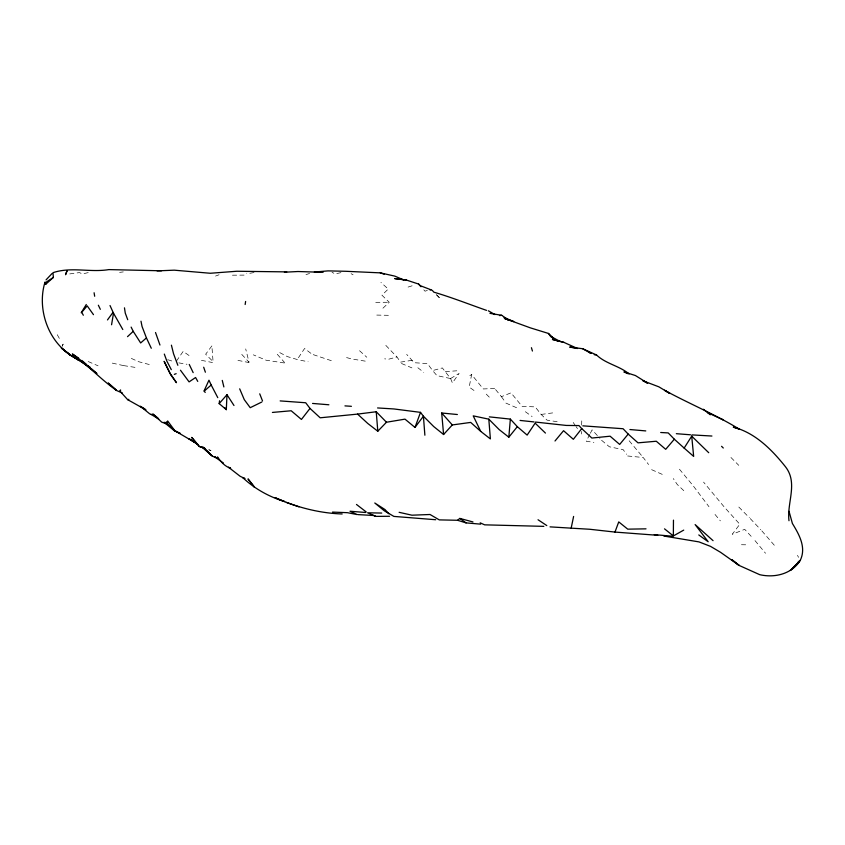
<?xml version="1.0" encoding="UTF-8"?>
<svg xmlns="http://www.w3.org/2000/svg" width="845" height="845" viewBox="0 0 845 845"><rect width="100%" height="100%" fill="white"/><g stroke="black" fill="none" stroke-linecap="round" stroke-linejoin="round"><path stroke-width="0.63" stroke-dasharray="4.22 3.17" d="M581.402 433.992L581.466 431.457M581.645 425.119L581.814 418.782M450.596 378.528L452.402 382.933L459.131 373.416L450.596 378.528L442.336 367.934L432.629 370.575L427.443 363.593L414.166 362.706L406.677 354.382M494.663 388.468L483.287 388.953L471.637 374.557L469.176 387.084L475.82 391.763M589.768 434.393L586.272 441.217L593.866 442.389M590.349 433.263L592.102 429.851L599.939 438.375M298.443 357.699L304.559 348.52L312.058 354.213M176.415 361.111L183.175 351.393L190.41 356.474M382.943 308.193L389.249 302.278L381.929 295.19L388.235 289.064L380.937 282.441M469.831 375.687L471.637 374.557M436.495 294.82L439.125 297.472L441.101 296.637M495.603 389.577L501.412 396.685L510.993 392.84L522.073 406.308L535.202 406.889L541.127 414.43L547.085 420.155L559.95 422.162M215.559 276.061L219.056 274.762M427.327 290.437L425.046 291.198L422.627 288.525M408.082 287.068L413.606 285.325M305.996 274.593L309.566 273.495M412.138 360.297L400.614 362.125L396.928 356.97L388.436 359.273L384.676 358.829M88.207 272.608L82.292 273.96L79.493 272.586L68.075 274.139M340.926 272.629L335.169 273.928L332.043 272.333M253.986 272.544L247.722 273.685L246.677 273.21M541.127 414.43L552.725 412.899M119.641 272.365L123.264 271.91M445.336 371.62L456.765 370.807M232.449 275.195L244.86 275.1M375.75 302.32L389.249 302.278M741.456 544.729L745.977 544.803M376.775 315.079L390.263 315.354M627.677 455.983L643.235 457.515L648.58 464.528M284.332 362.97L266.101 360.213L253.32 354.837M123.497 365.589L135.232 367.395M365.23 361.132L351.858 359.009L344.221 356.949M178.876 362.885L186.998 364.29M300.778 360.319L308.076 361.723M237.952 360.392L248.895 362.537M201.448 360.34L212.486 362.537M450.438 378.528L436.928 375.613L432.629 370.575M112.29 363.118L123.138 365.515M149.259 364.533L138.517 361.671L128.989 357.34M297.387 359.569L287.395 356.611L278.734 352.09M331.303 360.678L312.396 354.361M167.711 359.695L174.577 361.861M208.63 449.72L210.975 450.543L207.532 449.223M401.459 363.487L411.906 367.881M88.176 361.544L98.041 365.79M505.901 403.086L517.309 408.04M651.632 469.672L663.293 474.837M351.129 273.706L353.062 274.773M525.358 411.716L532.107 416.574M417.863 367.744L423.757 372.37M601.587 440.287L609.372 446.783L623.156 449.635L626.567 454.325M359.558 350.738L366.772 357.224M683.774 490.66L677.225 484.449L673.307 478.576M385.827 345.383L396.928 356.97M730.946 457.483L738.773 465.341M486.287 394.15L490.829 398.724M738.826 507.063L749.367 517.731M436.59 294.799L439.125 297.472M750.254 518.608L760.764 529.709M241.765 354.393L249.053 362.22L245.705 348.932M751.173 536.332L744.698 529.34L732.266 534.283L739.797 524.238L724.228 506.989L703.568 482.115M629.145 440.773L643.235 457.515M277.276 354.277L284.522 362.452M761.841 530.882L774.812 545.828M755.007 540.62L765.538 553.264M715.028 514.447L720.373 520.858M679.454 469.218L693.027 485.579L708.966 506.704M501.412 396.685L504.581 401.058M573.206 422.468L575.339 425.542M576.047 426.567L577.473 428.605M57.259 334.715L59.868 339.31M797.458 555.345L798.578 557.341M63.09 344.179L62.234 346.101L63.09 344.179M211.884 345.932L205.641 354.235L213.056 361.554L211.884 345.932"/><path stroke-width="1.27" d="M683.732 530.111L673.349 535.941L673.465 520.14M167.437 423.736L164.057 422.278L174.26 430.696L180.291 433.485L174.862 430.749L167.532 423.958L167.659 420.958L174.862 430.749L196.98 443.72M226.323 409.656L226.978 394.721L219.172 403.614L226.323 409.656L224.812 407.67M488.811 419.173L490.385 438.925L480.731 431.394L473.211 415.856L488.811 419.173L499.237 429.651L508.827 437.192L510.348 419.109L489.35 416.87M219.172 403.614L219.542 400.752M245.156 304.496L245.62 301.464M111.572 324.755L113.505 313.21L110.019 305.531M145.974 409.888L127.679 399.674L120.307 391.51L120.603 389.957M550.042 526.868L571.167 528.157L573.607 516.443M161.532 270.791L108.868 269.597C90.309 272.692 71.223 266.545 52.981 272.682L53.351 277.435L45.788 284.226L44.965 282.283C37.032 308.15 47.457 339.817 70.072 354.678L61.389 348.024L69.691 354.752L78.638 360.128L69.269 354.393L61.389 348.024M122.8 329.518L113.505 313.21M663.885 536.036L698.973 541.898L710.56 546.388L720.595 552.334L739.164 565.453L759.718 574.674C774.643 578.149 791.881 574.04 800.268 560.341C806.531 547.38 799.095 534.473 792.399 523.488L789.04 511.331M45.788 284.226L44.648 283.149L44.965 282.283M280.149 400.91L305.71 402.759L309.999 408.42L320.171 417.8L357.593 414.103L367.755 423.451L377.799 431.225L386.471 422.236L404.987 419.141L414.99 427.422L420.514 412.36L393.876 408.948L377.578 407.945M571.167 528.157L589.768 529.266L614.98 532.075L618.741 521.904L627.74 529.16L646.024 528.843M86.296 304.485L81.194 312.777M691.706 436.147L693.66 456.416L684.154 448.082L691.706 436.147L708.723 452.709M107.484 319.928L112.945 312.449L113.441 313.484M414.99 427.422L423.419 416.226L420.514 412.36M309.999 408.42L301.433 419.437L291.198 410.765L272.417 412.434M535.519 422.067L566.256 425.436L578.952 425.574L581.73 428.605L573.343 439.294L563.552 430.696L555.007 440.995M508.827 437.192L517.33 426.672L510.348 419.109M582.807 425.838L623.071 428.732L628.205 434.098L619.681 444.438L610.111 436.2L591.859 438.048L581.73 428.605M660.705 432.503L668.226 432.925L674.331 439.21L665.702 449.329L656.29 441.238L637.996 442.843L628.205 434.098M424.877 435.207L423.419 416.226L433.707 426.545L443.593 434.51L452.307 424.94L470.697 422.416L480.731 431.394M46.052 279.875L52.063 273.516M800.268 560.341L790.318 570.449L799.349 561.735L798.303 561.376M131.133 327.099L133.225 331.335L127.521 336.659M140.988 321.195L142.055 326.508L146.428 337.916L140.65 342.954L133.225 331.335M204.226 391.108L211.197 385.024L208.968 380.197L204.046 390.95L205.219 392.45M399.115 512.313L411.927 515.196L430.031 514.499L439.273 519.886L457.536 520.277L459.807 518.418L472.978 521.946M44.648 283.149L53.351 277.435M261.802 402.019L250.226 407.691L244.289 399.664L239.684 388.837M174.313 374.377L176.161 373.68M127.679 399.674L128.852 399.358M144.844 408.959L140.365 406.265L149.649 413.786L151.244 414.504L153.061 414.177L157.973 418.043M157.085 270.875L174.271 270.178L210.278 273.262L236.801 271.256L286.751 271.879M357.593 414.103L376.236 411.747L386.471 422.236M499.458 315.586L501.75 315.312L506.894 318.987M314.329 272.037L328.04 270.886L345.753 271.287L380.282 272.861L384.169 274.181M284.416 272.217L297.947 271.52L323.096 272.312M381.729 513.063L367.596 512.799L375.803 516.38L389.577 516.284M543.842 526.361L484.629 524.84L480.192 522.844M645.77 430.918L629.926 429.535M328.885 404.776L312.565 403.435M711.923 436.031L691.939 434.9M332.497 512.091L347.432 512.683L357.224 514.594L350.01 511.236L365.568 512.482M358.111 514.616L373.807 515.503L375.803 516.38M435.703 519.728L393.897 516.411L384.369 510.845L374.779 502.997L385.014 509.567L388.753 513.686M406.329 280.033L394.826 278.596L406.329 280.033L418.592 284.057L420.25 285.663L431.383 289.951L429.598 289.677M344.95 405.885L351.404 406.308M676.349 433.686L690.471 434.795M342.162 513.971C319.125 513.2 296.236 507.19 275.164 497.726L284.617 501.55C269.059 496.797 254.598 488.769 242.737 477.583L245.029 478.513M457.536 520.277L466.081 522.886L480.657 524.154M654.284 534.621L672.271 536.216M614.98 532.075L657.769 535.308M443.593 434.51L441.692 413.004L457.367 414.525M520.066 420.44L534.072 421.93M594.246 354.71L596.507 354.953C605.738 363.846 619.258 365.737 629.124 373.955M596.507 354.953L582.606 348.71L569.71 347.073L577.526 348.52L563.953 342.394L552.482 339.458L563.953 342.394M489.942 313.358L501.75 315.312M380.282 272.861L394.795 276.114L403.561 279.864M556.918 340.672L559.95 341.359L550.549 336.342L548.468 333.448L530.459 327.892L504.37 318.396L513.781 321.586L504.127 317.466L508.056 320.012M204.078 447.903L199.262 446.435L191.773 437.467L199.262 446.435L205.124 448.494M486.53 310.379C468.933 304.232 451.8 297.44 433.865 292.169L432.26 290.321M286.392 502.416L298.972 506.852M167.405 424.169L161.744 422.162L153.061 414.177M218.168 458.412L212.348 456.205L203.011 447.121L212.021 455.793L201.786 447.016M244.078 478.185L240.107 476.263L228.509 467.243L230.653 468.267C224.95 466.524 220.714 461.719 217.556 456.913M217.176 457.916L214.905 457.018L223.471 463.081M647.545 383.229L642.939 380.768L658.857 386.83L669.895 393.464L664.508 390.263C689.298 403.752 715.208 414.399 739.343 429.175L733.291 427.126C755.103 432.703 771.834 449.656 785.491 466.789C798.25 483.097 786.737 502.574 788.987 520.721M122.377 393.052L116.642 390.559L108.213 383.007L116.515 390.379C100.756 379.489 87.964 365.093 72.385 353.97L78.743 358.238M628.057 373.712L623.906 371.884L635.408 375.529L647.619 383.144M707.656 412.656L722.929 419.764L721.936 419.3M90.531 367.575L69.269 354.393L69.691 354.752M89.581 366.952L79.377 360.054L96.911 373.532L91.619 368.864M589.049 352.302L591.088 353.442M582.606 348.71L591.014 353.411M488.336 310.78L494.959 314.593M151.244 414.504L158.765 419.067M197.075 443.709L188.762 438.608L198.195 444.597M538.043 519.749L546.799 525.579M459.807 518.418L466.081 522.886M698.773 534.938L708.184 541.751L695.129 524.576L713.064 540.663M550.549 336.342L553.232 338.391M356.474 504.454L366.255 511.964M703.42 409.276L710.296 414.8M732.245 559.908L739.164 565.453L731.981 559.897M664.519 528.843L673.349 535.941M81.764 360.424L86.275 364.237M517.33 426.672L527.143 435.101L535.138 423.155L545.437 433.073M674.331 439.21L684.154 448.082M548.468 333.448L554.985 339.574M721.567 446.308L723.288 448.008M418.592 284.057L421.011 286.74M441.692 413.004L452.307 424.94M180.46 370.216L189.09 381.887L195.575 377.514L197.751 381.401M93.478 314.667L87.183 305.858L81.722 312.333L83.328 315.248M170.701 374.198L176.468 382.7L170.648 374.715L164.12 361.333L169.982 373.141M226.978 394.721L233.98 405.494M166.349 421.761L167.532 423.958M217.778 397.657L211.197 385.024M171.303 369.656L166.866 361.111L164.31 354.076M151.287 348.256L146.428 337.916M98.358 305.225L100.333 309.323M189.248 364.448L193.167 372.634M159.958 345.035L155.522 332.518M127.722 319.706L125.271 313.115L124.458 307.833M177.841 365.283L173.542 353.728L171.408 345.172M259.732 393.833L262.52 400.974M203.687 367.237L205.377 372.212M119.937 390.401L120.307 391.51M531.431 347.707L532.424 351.034M222.267 380.408L223.872 386.936M94.101 292.75L94.661 296.246M376.236 411.747L377.799 431.225M67.019 270.875L65.572 274.614L67.019 270.875M254.398 487.058L248.134 479.083L254.398 487.058"/></g></svg>
